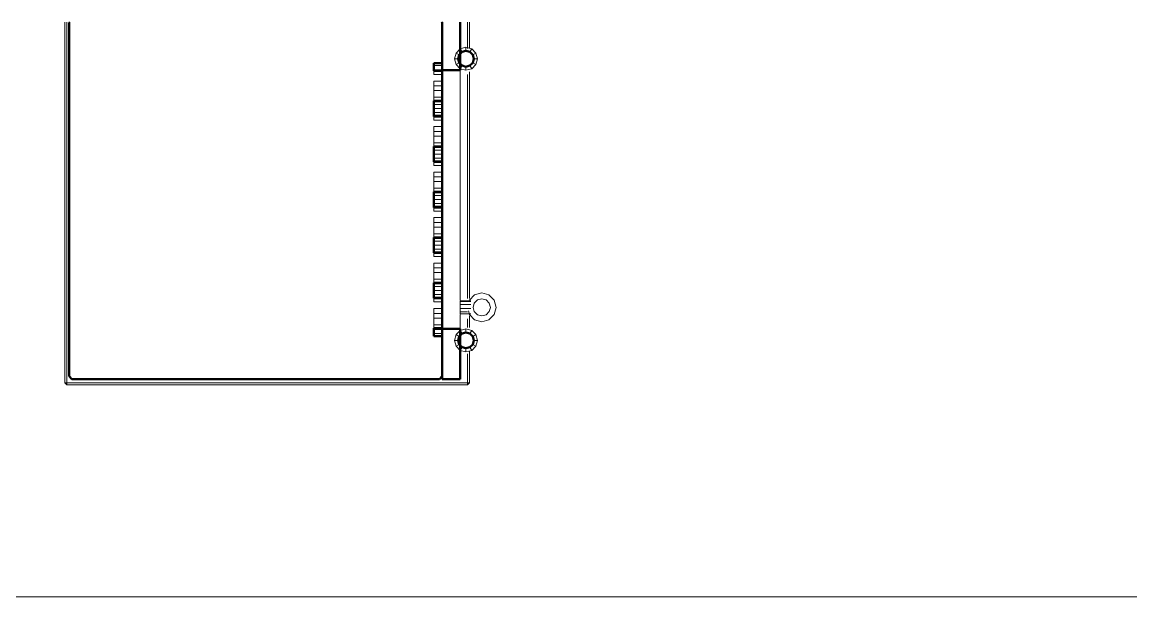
# Model space of a CAD drawing. Header units: metres. Extents: x 10 to 831, y 10 to 584.
# Drawn here: x 570.4 to 621.8, y 466.7 to 493.3 of the extents above; entities that cross this region are included whole.
import ezdxf

# ---------------------------------------------------------------- set-up
doc = ezdxf.new("R2010")
doc.units = ezdxf.units.M
doc.layers.add('CUT', color=7, linetype='Continuous', lineweight=50)
doc.layers.add('VIS', color=8, linetype='Continuous', lineweight=13)

msp = doc.modelspace()

# ---------------------------------------------------------------- linework, layer by layer
at = {"layer": 'CUT'}
for p, q in [((572.533, 493.3), (572.567, 493.333)), ((572.533, 476.9), (572.533, 493.3)), ((589.833, 493.333), (589.867, 493.3)), ((589.867, 493.333), (589.867, 491.984)), ((589.867, 493.3), (589.867, 476.9)), ((590.7, 491.984), (590.7, 493.333)), ((589.867, 491.984), (589.867, 491.1)), ((590.6, 491.633), (590.649, 491.817)), ((590.649, 491.817), (590.783, 491.951)), ((590.7, 491.1), (590.7, 491.984)), ((590.783, 491.951), (590.967, 492)), ((590.967, 492), (591.15, 491.951)), ((591.15, 491.951), (591.284, 491.817)), ((591.284, 491.817), (591.333, 491.633)), ((589.867, 491.433), (589.467, 491.433)), ((589.467, 491.433), (589.467, 491.181)), ((589.867, 491.181), (589.867, 491.433)), ((590.649, 491.45), (590.6, 491.633)), ((590.783, 491.316), (590.649, 491.45)), ((590.967, 491.267), (590.783, 491.316)), ((591.15, 491.316), (590.967, 491.267)), ((591.284, 491.45), (591.15, 491.316)), ((591.333, 491.633), (591.284, 491.45)), ((589.467, 491.181), (589.467, 491.123)), ((589.467, 491.123), (589.467, 491.103)), ((589.467, 491.103), (589.467, 491.074)), ((589.467, 491.074), (589.867, 491.074)), ((589.867, 491.123), (589.867, 491.181)), ((589.867, 491.103), (589.867, 491.123)), ((589.867, 491.074), (589.867, 491.103)), ((589.867, 491.1), (590.7, 491.1)), ((589.467, 489.653), (589.467, 489.681)), ((589.467, 489.681), (589.867, 489.681)), ((589.867, 489.681), (589.867, 489.653)), ((589.467, 489.615), (589.467, 489.653)), ((589.467, 489.029), (589.467, 489.615)), ((589.867, 489.653), (589.867, 489.615)), ((589.867, 489.615), (589.867, 489.029)), ((589.467, 488.992), (589.467, 489.029)), ((589.467, 488.963), (589.467, 488.992)), ((589.867, 488.963), (589.467, 488.963)), ((589.867, 489.029), (589.867, 488.992)), ((589.867, 488.992), (589.867, 488.963)), ((589.467, 487.542), (589.467, 487.57)), ((589.467, 487.57), (589.867, 487.57)), ((589.467, 487.504), (589.467, 487.542)), ((589.467, 486.918), (589.467, 487.504)), ((589.867, 487.57), (589.867, 487.542)), ((589.867, 487.542), (589.867, 487.504)), ((589.867, 487.504), (589.867, 486.918)), ((589.467, 486.88), (589.467, 486.918)), ((589.467, 486.852), (589.467, 486.88)), ((589.867, 486.852), (589.467, 486.852)), ((589.867, 486.918), (589.867, 486.88)), ((589.867, 486.88), (589.867, 486.852)), ((589.467, 485.431), (589.467, 485.459)), ((589.467, 485.459), (589.867, 485.459)), ((589.467, 485.393), (589.467, 485.431)), ((589.467, 484.807), (589.467, 485.393)), ((589.867, 485.459), (589.867, 485.431)), ((589.867, 485.431), (589.867, 485.393)), ((589.867, 485.393), (589.867, 484.807)), ((589.467, 484.769), (589.467, 484.807)), ((589.467, 484.741), (589.467, 484.769)), ((589.867, 484.741), (589.467, 484.741)), ((589.867, 484.807), (589.867, 484.769)), ((589.867, 484.769), (589.867, 484.741)), ((589.467, 483.32), (589.467, 483.348)), ((589.467, 483.348), (589.867, 483.348)), ((589.467, 483.282), (589.467, 483.32)), ((589.467, 482.696), (589.467, 483.282)), ((589.867, 483.348), (589.867, 483.32)), ((589.867, 483.32), (589.867, 483.282)), ((589.867, 483.282), (589.867, 482.696)), ((589.467, 482.658), (589.467, 482.696)), ((589.467, 482.63), (589.467, 482.658)), ((589.867, 482.63), (589.467, 482.63)), ((589.867, 482.696), (589.867, 482.658)), ((589.867, 482.658), (589.867, 482.63)), ((589.467, 481.208), (589.467, 481.237)), ((589.467, 481.237), (589.867, 481.237)), ((589.467, 481.171), (589.467, 481.208)), ((589.467, 480.585), (589.467, 481.171)), ((589.867, 481.237), (589.867, 481.208)), ((589.867, 481.208), (589.867, 481.171)), ((589.867, 481.171), (589.867, 480.585)), ((589.467, 480.547), (589.467, 480.585)), ((589.467, 480.519), (589.467, 480.547)), ((589.867, 480.519), (589.467, 480.519)), ((589.867, 480.585), (589.867, 480.547)), ((589.867, 480.547), (589.867, 480.519)), ((589.867, 479.126), (589.467, 479.126)), ((589.467, 479.126), (589.467, 479.097)), ((589.467, 479.097), (589.467, 479.077)), ((589.467, 479.077), (589.467, 479.019)), ((589.467, 479.019), (589.467, 478.767)), ((589.867, 479.097), (589.867, 479.126)), ((590.7, 479.1), (589.867, 479.1)), ((589.867, 479.1), (589.867, 478.216)), ((589.867, 479.077), (589.867, 479.097)), ((589.867, 479.019), (589.867, 479.077)), ((589.867, 478.767), (589.867, 479.019)), ((590.649, 478.75), (590.783, 478.884)), ((590.7, 478.216), (590.7, 479.1)), ((590.783, 478.884), (590.967, 478.933)), ((590.967, 478.933), (591.15, 478.884)), ((591.15, 478.884), (591.284, 478.75)), ((589.467, 478.767), (589.867, 478.767)), ((590.6, 478.567), (590.649, 478.75)), ((590.649, 478.383), (590.6, 478.567)), ((590.783, 478.249), (590.649, 478.383)), ((591.284, 478.383), (591.15, 478.249)), ((591.284, 478.75), (591.333, 478.567)), ((591.333, 478.567), (591.284, 478.383)), ((589.867, 478.216), (589.867, 476.767)), ((590.7, 476.767), (590.7, 478.216)), ((590.967, 478.2), (590.783, 478.249)), ((591.15, 478.249), (590.967, 478.2)), ((572.667, 476.767), (572.533, 476.9)), ((589.867, 476.9), (589.733, 476.767)), ((589.733, 476.767), (572.667, 476.767)), ((589.867, 476.767), (590.7, 476.767))]:
    msp.add_line(p, q, dxfattribs=at)
at = {"layer": 'VIS'}
for p, q in [((572.333, 493.333), (572.333, 476.6)), ((572.433, 476.6), (572.433, 493.333)), ((572.567, 493.333), (572.533, 493.3)), ((572.533, 493.3), (572.533, 493.3)), ((572.533, 476.9), (572.533, 493.3)), ((589.833, 493.333), (589.867, 493.3)), ((589.867, 493.333), (589.867, 491.984)), ((589.867, 493.3), (589.867, 493.3)), ((589.867, 493.3), (589.867, 476.9)), ((590.7, 491.984), (590.7, 493.333)), ((591.033, 493.333), (591.033, 492.116)), ((591.133, 492.251), (591.133, 493.333)), ((591.133, 493.333), (591.133, 492.116)), ((589.867, 491.1), (589.867, 491.984)), ((590.433, 491.633), (590.505, 491.9)), ((590.505, 491.9), (590.7, 492.095)), ((590.505, 491.9), (590.649, 491.817)), ((590.6, 491.633), (590.649, 491.817)), ((590.649, 491.817), (590.783, 491.951)), ((590.649, 491.817), (590.649, 491.817)), ((590.7, 492.095), (590.967, 492.167)), ((590.7, 492.095), (590.783, 491.951)), ((590.7, 491.984), (590.7, 491.1)), ((590.783, 491.951), (590.967, 492)), ((590.783, 491.951), (590.783, 491.951)), ((590.967, 492.167), (591.233, 492.095)), ((590.967, 492.167), (590.967, 492)), ((590.967, 492), (590.967, 492)), ((590.967, 492), (591.15, 491.951)), ((591.233, 492.095), (591.15, 491.951)), ((591.15, 491.951), (591.15, 491.951)), ((591.15, 491.951), (591.284, 491.817)), ((591.233, 492.095), (591.429, 491.9)), ((591.429, 491.9), (591.284, 491.817)), ((591.284, 491.817), (591.284, 491.817)), ((591.284, 491.817), (591.333, 491.633)), ((591.429, 491.9), (591.5, 491.633)), ((589.467, 491.409), (589.467, 491.433)), ((589.467, 491.433), (589.867, 491.433)), ((589.467, 491.433), (589.467, 491.433)), ((589.467, 491.433), (589.867, 491.433)), ((589.467, 491.181), (589.467, 491.433)), ((589.467, 491.383), (589.467, 491.409)), ((589.467, 491.354), (589.467, 491.383)), ((589.467, 491.321), (589.467, 491.354)), ((589.467, 491.321), (589.867, 491.321)), ((589.867, 491.433), (589.867, 491.409)), ((589.867, 491.433), (589.867, 491.433)), ((589.867, 491.181), (589.867, 491.433)), ((589.867, 491.409), (589.867, 491.383)), ((589.867, 491.383), (589.867, 491.354)), ((589.867, 491.354), (589.867, 491.321)), ((589.867, 491.321), (589.867, 491.186)), ((590.505, 491.367), (590.433, 491.633)), ((590.433, 491.633), (590.6, 491.633)), ((590.505, 491.367), (590.649, 491.45)), ((590.7, 491.171), (590.505, 491.367)), ((590.6, 491.633), (590.6, 491.633)), ((590.649, 491.45), (590.6, 491.633)), ((590.649, 491.45), (590.649, 491.45)), ((590.783, 491.316), (590.649, 491.45)), ((590.7, 491.171), (590.783, 491.316)), ((590.783, 491.316), (590.783, 491.316)), ((590.967, 491.267), (590.783, 491.316)), ((591.15, 491.316), (590.967, 491.267)), ((590.967, 491.267), (590.967, 491.1)), ((590.967, 491.267), (590.967, 491.267)), ((591.284, 491.45), (591.15, 491.316)), ((591.233, 491.171), (591.15, 491.316)), ((591.15, 491.316), (591.15, 491.316)), ((591.429, 491.367), (591.233, 491.171)), ((591.333, 491.633), (591.284, 491.45)), ((591.429, 491.367), (591.284, 491.45)), ((591.284, 491.45), (591.284, 491.45)), ((591.5, 491.633), (591.333, 491.633)), ((591.333, 491.633), (591.333, 491.633)), ((591.5, 491.633), (591.429, 491.367)), ((589.467, 491.181), (589.467, 491.123)), ((589.467, 491.123), (589.467, 491.014)), ((589.467, 491.123), (589.467, 491.014)), ((589.467, 491.123), (589.467, 491.014)), ((589.467, 491.123), (589.467, 491.014)), ((589.467, 491.123), (589.467, 491.014)), ((589.467, 491.123), (589.867, 491.123)), ((589.467, 491.123), (589.867, 491.123)), ((589.467, 491.123), (589.867, 491.123)), ((589.467, 491.123), (589.867, 491.123)), ((589.467, 491.123), (589.867, 491.123)), ((589.467, 491.123), (589.467, 491.103)), ((589.467, 491.074), (589.467, 491.103)), ((589.467, 491.074), (589.467, 490.905)), ((589.467, 491.074), (589.867, 491.074)), ((589.467, 490.905), (589.467, 490.905)), ((589.467, 490.905), (589.867, 490.905)), ((589.867, 491.181), (589.867, 491.123)), ((589.867, 490.905), (589.867, 491.123)), ((589.867, 491.123), (589.867, 490.905)), ((589.867, 490.905), (589.867, 491.123)), ((589.867, 491.123), (589.867, 490.905)), ((589.867, 490.905), (589.867, 491.123)), ((589.867, 491.123), (589.867, 490.905)), ((589.867, 490.905), (589.867, 491.123)), ((589.867, 491.123), (589.867, 490.905)), ((589.867, 490.905), (589.867, 491.123)), ((589.867, 491.123), (589.867, 490.905)), ((589.867, 491.123), (589.867, 491.103)), ((589.867, 491.103), (589.867, 491.074)), ((589.867, 491.1), (589.867, 491.1)), ((589.867, 491.1), (589.867, 491.1)), ((589.867, 491.1), (589.867, 491.1)), ((589.867, 491.1), (589.867, 491.1)), ((589.867, 491.1), (589.867, 491.1)), ((589.867, 491.1), (589.867, 490.7)), ((589.867, 491.1), (590.7, 491.1)), ((589.867, 491.1), (590.7, 491.1)), ((589.867, 490.905), (589.867, 491.074)), ((589.867, 490.905), (589.867, 490.905)), ((589.867, 490.596), (589.867, 490.905)), ((589.867, 490.905), (589.867, 490.596)), ((589.867, 490.905), (589.867, 490.905)), ((589.867, 490.905), (589.867, 490.905)), ((589.867, 490.596), (589.867, 490.905)), ((589.867, 490.905), (589.867, 490.596)), ((589.867, 490.905), (589.867, 490.905)), ((589.867, 490.905), (589.867, 490.905)), ((589.867, 490.596), (589.867, 490.905)), ((589.867, 490.905), (589.867, 490.596)), ((589.867, 490.905), (589.867, 490.905)), ((589.867, 490.905), (589.867, 490.905)), ((589.867, 490.596), (589.867, 490.905)), ((589.867, 490.905), (589.867, 490.596)), ((589.867, 490.905), (589.867, 490.905)), ((589.867, 490.905), (589.867, 490.905)), ((589.867, 490.596), (589.867, 490.905)), ((589.867, 490.905), (589.867, 490.596)), ((589.867, 490.905), (589.867, 490.905)), ((589.867, 490.905), (589.867, 490.905)), ((589.867, 490.596), (589.867, 490.905)), ((590.967, 491.1), (590.7, 491.171)), ((590.7, 480.433), (590.7, 491.1)), ((590.7, 491.1), (590.7, 491.1)), ((591.233, 491.171), (590.967, 491.1)), ((590.967, 491.1), (590.967, 491.117)), ((591.033, 490.902), (591.033, 480.513)), ((591.133, 480.648), (591.133, 491.036)), ((591.133, 490.902), (591.133, 480.513)), ((589.467, 490.596), (589.467, 490.378)), ((589.867, 490.596), (589.467, 490.596)), ((589.467, 490.378), (589.467, 490.16)), ((589.467, 490.378), (589.867, 490.378)), ((589.867, 490.596), (589.667, 490.596)), ((589.867, 490.596), (589.667, 490.596)), ((589.867, 490.596), (589.667, 490.596)), ((589.867, 490.596), (589.667, 490.596)), ((589.867, 490.596), (589.867, 490.378)), ((589.867, 490.378), (589.867, 490.596)), ((589.867, 490.596), (589.867, 490.378)), ((589.867, 490.378), (589.867, 490.596)), ((589.867, 490.596), (589.867, 490.378)), ((589.867, 490.378), (589.867, 490.596)), ((589.867, 490.596), (589.867, 490.378)), ((589.867, 490.378), (589.867, 490.596)), ((589.867, 490.596), (589.867, 490.378)), ((589.867, 490.378), (589.867, 490.596)), ((589.867, 490.378), (589.867, 490.16)), ((589.867, 490.16), (589.867, 490.378)), ((589.867, 490.378), (589.867, 490.16)), ((589.867, 490.16), (589.867, 490.378)), ((589.867, 490.378), (589.867, 490.16)), ((589.867, 490.16), (589.867, 490.378)), ((589.867, 490.378), (589.867, 490.16)), ((589.867, 490.16), (589.867, 490.378)), ((589.867, 490.378), (589.867, 490.16)), ((589.867, 490.16), (589.867, 490.378)), ((589.867, 490.16), (589.867, 490.269)), ((589.467, 490.16), (589.467, 489.851)), ((589.467, 490.16), (589.867, 490.16)), ((589.467, 489.851), (589.467, 489.851)), ((589.467, 489.851), (589.867, 489.851)), ((589.467, 489.851), (589.867, 489.851)), ((589.467, 489.851), (589.467, 489.681)), ((589.467, 489.633), (589.467, 489.742)), ((589.467, 489.681), (589.867, 489.681)), ((589.467, 489.653), (589.467, 489.681)), ((589.867, 489.851), (589.867, 490.16)), ((589.867, 490.16), (589.867, 489.851)), ((589.867, 489.851), (589.867, 490.16)), ((589.867, 490.16), (589.867, 489.851)), ((589.867, 489.851), (589.867, 490.16)), ((589.867, 490.16), (589.867, 489.851)), ((589.867, 489.851), (589.867, 490.16)), ((589.867, 490.16), (589.867, 489.851)), ((589.867, 489.851), (589.867, 490.16)), ((589.867, 490.16), (589.867, 489.851)), ((589.867, 489.851), (589.867, 490.16)), ((589.867, 490.033), (589.867, 488.567)), ((589.867, 489.633), (589.867, 489.851)), ((589.867, 489.851), (589.867, 489.851)), ((589.867, 489.851), (589.867, 489.851)), ((589.867, 489.851), (589.867, 489.633)), ((589.867, 489.633), (589.867, 489.851)), ((589.867, 489.851), (589.867, 489.851)), ((589.867, 489.851), (589.867, 489.851)), ((589.867, 489.851), (589.867, 489.633)), ((589.867, 489.633), (589.867, 489.851)), ((589.867, 489.851), (589.867, 489.851)), ((589.867, 489.851), (589.867, 489.851)), ((589.867, 489.851), (589.867, 489.633)), ((589.867, 489.633), (589.867, 489.851)), ((589.867, 489.851), (589.867, 489.851)), ((589.867, 489.851), (589.867, 489.851)), ((589.867, 489.851), (589.867, 489.633)), ((589.867, 489.633), (589.867, 489.851)), ((589.867, 489.851), (589.867, 489.851)), ((589.867, 489.851), (589.867, 489.851)), ((589.867, 489.851), (589.867, 489.633)), ((589.867, 489.681), (589.867, 489.851)), ((589.867, 489.851), (589.867, 489.851)), ((589.867, 489.653), (589.867, 489.681)), ((589.467, 489.615), (589.467, 489.653)), ((589.467, 489.633), (589.867, 489.633)), ((589.467, 489.615), (589.467, 489.029)), ((589.467, 489.322), (589.467, 489.508)), ((589.467, 489.508), (589.467, 489.415)), ((589.467, 489.508), (589.467, 489.415)), ((589.467, 489.508), (589.467, 489.415)), ((589.467, 489.508), (589.467, 489.415)), ((589.467, 489.508), (589.467, 489.415)), ((589.467, 489.508), (589.867, 489.508)), ((589.467, 489.508), (589.867, 489.508)), ((589.467, 489.508), (589.867, 489.508)), ((589.467, 489.508), (589.867, 489.508)), ((589.467, 489.508), (589.867, 489.508)), ((589.467, 489.136), (589.467, 489.322)), ((589.867, 489.322), (589.467, 489.322)), ((589.867, 489.322), (589.667, 489.322)), ((589.867, 489.322), (589.667, 489.322)), ((589.867, 489.322), (589.667, 489.322)), ((589.867, 489.322), (589.667, 489.322)), ((589.867, 489.615), (589.867, 489.653)), ((589.867, 489.615), (589.867, 489.029)), ((589.867, 489.508), (589.867, 489.322)), ((589.867, 489.508), (589.867, 489.322)), ((589.867, 489.508), (589.867, 489.322)), ((589.867, 489.508), (589.867, 489.322)), ((589.867, 489.508), (589.867, 489.322)), ((589.867, 489.322), (589.867, 489.508)), ((589.867, 489.322), (589.867, 489.508)), ((589.867, 489.322), (589.867, 489.508)), ((589.867, 489.322), (589.867, 489.508)), ((589.867, 489.322), (589.867, 489.508)), ((589.867, 489.322), (589.867, 489.136)), ((589.867, 489.322), (589.867, 489.136)), ((589.867, 489.322), (589.867, 489.136)), ((589.867, 489.136), (589.867, 489.322)), ((589.867, 489.136), (589.867, 489.322)), ((589.867, 489.136), (589.867, 489.322)), ((589.867, 489.136), (589.867, 489.322)), ((589.867, 489.322), (589.867, 489.136)), ((589.867, 489.322), (589.867, 489.136)), ((589.867, 489.136), (589.867, 489.322)), ((589.467, 489.136), (589.867, 489.136)), ((589.467, 488.992), (589.467, 489.029)), ((589.467, 489.012), (589.467, 488.903)), ((589.467, 489.012), (589.467, 488.903)), ((589.467, 489.012), (589.467, 488.903)), ((589.467, 489.012), (589.467, 488.903)), ((589.467, 489.012), (589.467, 488.903)), ((589.467, 489.012), (589.867, 489.012)), ((589.467, 489.012), (589.867, 489.012)), ((589.467, 489.012), (589.867, 489.012)), ((589.467, 489.012), (589.867, 489.012)), ((589.467, 489.012), (589.867, 489.012)), ((589.467, 488.963), (589.467, 488.992)), ((589.467, 488.963), (589.467, 488.793)), ((589.467, 488.963), (589.867, 488.963)), ((589.467, 488.793), (589.467, 488.793)), ((589.467, 488.793), (589.867, 488.793)), ((589.867, 488.992), (589.867, 489.029)), ((589.867, 488.793), (589.867, 489.012)), ((589.867, 489.012), (589.867, 488.793)), ((589.867, 488.793), (589.867, 489.012)), ((589.867, 489.012), (589.867, 488.793)), ((589.867, 488.793), (589.867, 489.012)), ((589.867, 489.012), (589.867, 488.793)), ((589.867, 488.793), (589.867, 489.012)), ((589.867, 489.012), (589.867, 488.793)), ((589.867, 488.793), (589.867, 489.012)), ((589.867, 489.012), (589.867, 488.793)), ((589.867, 488.992), (589.867, 488.963)), ((589.867, 488.793), (589.867, 488.963)), ((589.867, 488.793), (589.867, 488.793)), ((589.867, 488.485), (589.867, 488.793)), ((589.867, 488.793), (589.867, 488.485)), ((589.867, 488.793), (589.867, 488.793)), ((589.867, 488.793), (589.867, 488.793)), ((589.867, 488.485), (589.867, 488.793)), ((589.867, 488.793), (589.867, 488.485)), ((589.867, 488.793), (589.867, 488.793)), ((589.867, 488.793), (589.867, 488.793)), ((589.867, 488.485), (589.867, 488.793)), ((589.867, 488.793), (589.867, 488.485)), ((589.867, 488.793), (589.867, 488.793)), ((589.867, 488.793), (589.867, 488.793)), ((589.867, 488.485), (589.867, 488.793)), ((589.867, 488.793), (589.867, 488.485)), ((589.867, 488.793), (589.867, 488.793)), ((589.867, 488.793), (589.867, 488.793)), ((589.867, 488.485), (589.867, 488.793)), ((589.867, 488.793), (589.867, 488.485)), ((589.867, 488.793), (589.867, 488.793)), ((589.867, 488.793), (589.867, 488.793)), ((589.867, 488.485), (589.867, 488.793)), ((589.467, 488.485), (589.467, 488.267)), ((589.867, 488.485), (589.467, 488.485)), ((589.467, 488.267), (589.467, 488.048)), ((589.467, 488.267), (589.867, 488.267)), ((589.867, 488.485), (589.667, 488.485)), ((589.867, 488.485), (589.667, 488.485)), ((589.867, 488.485), (589.667, 488.485)), ((589.867, 488.485), (589.667, 488.485)), ((589.867, 488.485), (589.667, 488.485)), ((589.867, 488.485), (589.867, 488.267)), ((589.867, 488.267), (589.867, 488.485)), ((589.867, 488.485), (589.867, 488.267)), ((589.867, 488.267), (589.867, 488.485)), ((589.867, 488.485), (589.867, 488.267)), ((589.867, 488.267), (589.867, 488.485)), ((589.867, 488.485), (589.867, 488.267)), ((589.867, 488.267), (589.867, 488.485)), ((589.867, 488.485), (589.867, 488.267)), ((589.867, 488.267), (589.867, 488.485)), ((589.867, 488.267), (589.867, 488.048)), ((589.867, 488.048), (589.867, 488.267)), ((589.867, 488.267), (589.867, 488.048)), ((589.867, 488.048), (589.867, 488.267)), ((589.867, 488.267), (589.867, 488.048)), ((589.867, 488.048), (589.867, 488.267)), ((589.867, 488.267), (589.867, 488.048)), ((589.867, 488.048), (589.867, 488.267)), ((589.867, 488.267), (589.867, 488.048)), ((589.867, 488.048), (589.867, 488.267)), ((589.867, 488.048), (589.867, 488.158)), ((589.467, 488.048), (589.467, 487.74)), ((589.467, 488.048), (589.867, 488.048)), ((589.467, 487.74), (589.467, 487.74)), ((589.467, 487.74), (589.867, 487.74)), ((589.467, 487.74), (589.867, 487.74)), ((589.467, 487.74), (589.467, 487.57)), ((589.467, 487.522), (589.467, 487.631)), ((589.867, 487.74), (589.867, 488.048)), ((589.867, 488.048), (589.867, 487.74)), ((589.867, 487.74), (589.867, 488.048)), ((589.867, 488.048), (589.867, 487.74)), ((589.867, 487.74), (589.867, 488.048)), ((589.867, 488.048), (589.867, 487.74)), ((589.867, 487.74), (589.867, 488.048)), ((589.867, 488.048), (589.867, 487.74)), ((589.867, 487.74), (589.867, 488.048)), ((589.867, 488.048), (589.867, 487.74)), ((589.867, 487.74), (589.867, 488.048)), ((589.867, 487.9), (589.867, 486.433)), ((589.867, 487.522), (589.867, 487.74)), ((589.867, 487.74), (589.867, 487.74)), ((589.867, 487.74), (589.867, 487.74)), ((589.867, 487.74), (589.867, 487.522)), ((589.867, 487.522), (589.867, 487.74)), ((589.867, 487.74), (589.867, 487.74)), ((589.867, 487.74), (589.867, 487.74)), ((589.867, 487.74), (589.867, 487.522)), ((589.867, 487.522), (589.867, 487.74)), ((589.867, 487.74), (589.867, 487.74)), ((589.867, 487.74), (589.867, 487.74)), ((589.867, 487.74), (589.867, 487.522)), ((589.867, 487.522), (589.867, 487.74)), ((589.867, 487.74), (589.867, 487.74)), ((589.867, 487.74), (589.867, 487.74)), ((589.867, 487.74), (589.867, 487.522)), ((589.867, 487.522), (589.867, 487.74)), ((589.867, 487.74), (589.867, 487.74)), ((589.867, 487.74), (589.867, 487.74)), ((589.867, 487.74), (589.867, 487.522)), ((589.867, 487.57), (589.867, 487.74)), ((589.867, 487.74), (589.867, 487.74)), ((589.467, 487.57), (589.867, 487.57)), ((589.467, 487.542), (589.467, 487.57)), ((589.467, 487.504), (589.467, 487.542)), ((589.467, 487.522), (589.867, 487.522)), ((589.467, 487.504), (589.467, 486.918)), ((589.467, 487.211), (589.467, 487.397)), ((589.467, 487.397), (589.467, 487.304)), ((589.467, 487.397), (589.467, 487.304)), ((589.467, 487.397), (589.467, 487.304)), ((589.467, 487.397), (589.467, 487.304)), ((589.467, 487.397), (589.467, 487.304)), ((589.467, 487.397), (589.867, 487.397)), ((589.467, 487.397), (589.867, 487.397)), ((589.467, 487.397), (589.867, 487.397)), ((589.467, 487.397), (589.867, 487.397)), ((589.467, 487.397), (589.867, 487.397)), ((589.467, 487.025), (589.467, 487.211)), ((589.867, 487.211), (589.467, 487.211)), ((589.467, 486.993), (589.467, 487.129)), ((589.867, 487.211), (589.667, 487.211)), ((589.867, 487.211), (589.667, 487.211)), ((589.867, 487.211), (589.667, 487.211)), ((589.867, 487.211), (589.667, 487.211)), ((589.867, 487.542), (589.867, 487.57)), ((589.867, 487.504), (589.867, 487.542)), ((589.867, 487.504), (589.867, 486.918)), ((589.867, 487.397), (589.867, 487.211)), ((589.867, 487.397), (589.867, 487.211)), ((589.867, 487.397), (589.867, 487.211)), ((589.867, 487.397), (589.867, 487.211)), ((589.867, 487.397), (589.867, 487.211)), ((589.867, 487.211), (589.867, 487.397)), ((589.867, 487.211), (589.867, 487.397)), ((589.867, 487.211), (589.867, 487.397)), ((589.867, 487.211), (589.867, 487.397)), ((589.867, 487.211), (589.867, 487.397)), ((589.867, 487.211), (589.867, 487.025)), ((589.867, 487.211), (589.867, 487.025)), ((589.867, 487.211), (589.867, 487.025)), ((589.867, 487.025), (589.867, 487.211)), ((589.867, 487.025), (589.867, 487.211)), ((589.867, 487.025), (589.867, 487.211)), ((589.867, 487.025), (589.867, 487.211)), ((589.867, 487.211), (589.867, 487.025)), ((589.867, 487.211), (589.867, 487.025)), ((589.867, 487.025), (589.867, 487.211)), ((589.467, 487.025), (589.867, 487.025)), ((589.467, 486.88), (589.467, 486.918)), ((589.467, 486.901), (589.467, 486.791)), ((589.467, 486.901), (589.467, 486.791)), ((589.467, 486.901), (589.467, 486.791)), ((589.467, 486.901), (589.467, 486.791)), ((589.467, 486.901), (589.467, 486.791)), ((589.467, 486.901), (589.867, 486.901)), ((589.467, 486.901), (589.867, 486.901)), ((589.467, 486.901), (589.867, 486.901)), ((589.467, 486.901), (589.867, 486.901)), ((589.467, 486.901), (589.867, 486.901)), ((589.467, 486.852), (589.467, 486.88)), ((589.467, 486.852), (589.467, 486.682)), ((589.467, 486.852), (589.867, 486.852)), ((589.467, 486.682), (589.467, 486.682)), ((589.467, 486.682), (589.867, 486.682)), ((589.867, 486.88), (589.867, 486.918)), ((589.867, 486.682), (589.867, 486.901)), ((589.867, 486.901), (589.867, 486.682)), ((589.867, 486.682), (589.867, 486.901)), ((589.867, 486.901), (589.867, 486.682)), ((589.867, 486.682), (589.867, 486.901)), ((589.867, 486.901), (589.867, 486.682)), ((589.867, 486.682), (589.867, 486.901)), ((589.867, 486.901), (589.867, 486.682)), ((589.867, 486.682), (589.867, 486.901)), ((589.867, 486.901), (589.867, 486.682)), ((589.867, 486.88), (589.867, 486.852)), ((589.867, 486.682), (589.867, 486.852)), ((589.867, 486.682), (589.867, 486.682)), ((589.867, 486.374), (589.867, 486.682)), ((589.867, 486.682), (589.867, 486.374)), ((589.867, 486.682), (589.867, 486.682)), ((589.867, 486.682), (589.867, 486.682)), ((589.867, 486.374), (589.867, 486.682)), ((589.867, 486.682), (589.867, 486.374)), ((589.867, 486.682), (589.867, 486.682)), ((589.867, 486.682), (589.867, 486.682)), ((589.867, 486.374), (589.867, 486.682)), ((589.867, 486.682), (589.867, 486.374)), ((589.867, 486.682), (589.867, 486.682)), ((589.867, 486.682), (589.867, 486.682)), ((589.867, 486.374), (589.867, 486.682)), ((589.867, 486.682), (589.867, 486.374)), ((589.867, 486.682), (589.867, 486.682)), ((589.867, 486.682), (589.867, 486.682)), ((589.867, 486.374), (589.867, 486.682)), ((589.867, 486.682), (589.867, 486.374)), ((589.867, 486.682), (589.867, 486.682)), ((589.867, 486.682), (589.867, 486.682)), ((589.867, 486.374), (589.867, 486.682)), ((589.467, 486.374), (589.467, 486.156)), ((589.867, 486.374), (589.467, 486.374)), ((589.467, 486.156), (589.467, 485.937)), ((589.467, 486.156), (589.867, 486.156)), ((589.867, 486.374), (589.667, 486.374)), ((589.867, 486.374), (589.667, 486.374)), ((589.867, 486.374), (589.667, 486.374)), ((589.867, 486.374), (589.667, 486.374)), ((589.867, 486.374), (589.667, 486.374)), ((589.867, 486.374), (589.867, 486.156)), ((589.867, 486.156), (589.867, 486.374)), ((589.867, 486.374), (589.867, 486.156)), ((589.867, 486.156), (589.867, 486.374)), ((589.867, 486.374), (589.867, 486.156)), ((589.867, 486.156), (589.867, 486.374)), ((589.867, 486.374), (589.867, 486.156)), ((589.867, 486.156), (589.867, 486.374)), ((589.867, 486.374), (589.867, 486.156)), ((589.867, 486.156), (589.867, 486.374)), ((589.867, 486.156), (589.867, 485.937)), ((589.867, 485.937), (589.867, 486.156)), ((589.867, 486.156), (589.867, 485.937)), ((589.867, 485.937), (589.867, 486.156)), ((589.867, 486.156), (589.867, 485.937)), ((589.867, 485.937), (589.867, 486.156)), ((589.867, 486.156), (589.867, 485.937)), ((589.867, 485.937), (589.867, 486.156)), ((589.867, 486.156), (589.867, 485.937)), ((589.867, 485.937), (589.867, 486.156)), ((589.467, 485.937), (589.467, 485.629)), ((589.467, 485.937), (589.867, 485.937)), ((589.467, 485.629), (589.467, 485.629)), ((589.467, 485.629), (589.867, 485.629)), ((589.467, 485.629), (589.867, 485.629)), ((589.467, 485.629), (589.467, 485.459)), ((589.867, 485.937), (589.867, 486.046)), ((589.867, 485.629), (589.867, 485.937)), ((589.867, 485.937), (589.867, 485.629)), ((589.867, 485.629), (589.867, 485.937)), ((589.867, 485.937), (589.867, 485.629)), ((589.867, 485.629), (589.867, 485.937)), ((589.867, 485.937), (589.867, 485.629)), ((589.867, 485.629), (589.867, 485.937)), ((589.867, 485.937), (589.867, 485.629)), ((589.867, 485.629), (589.867, 485.937)), ((589.867, 485.937), (589.867, 485.629)), ((589.867, 485.629), (589.867, 485.937)), ((589.867, 485.767), (589.867, 484.3)), ((589.867, 485.411), (589.867, 485.629)), ((589.867, 485.629), (589.867, 485.629)), ((589.867, 485.629), (589.867, 485.629)), ((589.867, 485.629), (589.867, 485.411)), ((589.867, 485.411), (589.867, 485.629)), ((589.867, 485.629), (589.867, 485.629)), ((589.867, 485.629), (589.867, 485.629)), ((589.867, 485.629), (589.867, 485.411)), ((589.867, 485.411), (589.867, 485.629)), ((589.867, 485.629), (589.867, 485.629)), ((589.867, 485.629), (589.867, 485.629)), ((589.867, 485.629), (589.867, 485.411)), ((589.867, 485.411), (589.867, 485.629)), ((589.867, 485.629), (589.867, 485.629)), ((589.867, 485.629), (589.867, 485.629)), ((589.867, 485.629), (589.867, 485.411)), ((589.867, 485.411), (589.867, 485.629)), ((589.867, 485.629), (589.867, 485.629)), ((589.867, 485.629), (589.867, 485.629)), ((589.867, 485.629), (589.867, 485.411)), ((589.867, 485.459), (589.867, 485.629)), ((589.867, 485.629), (589.867, 485.629)), ((589.467, 485.411), (589.467, 485.52)), ((589.467, 485.37), (589.467, 485.506)), ((589.467, 485.459), (589.867, 485.459)), ((589.467, 485.431), (589.467, 485.459)), ((589.467, 485.393), (589.467, 485.431)), ((589.467, 485.411), (589.867, 485.411)), ((589.467, 485.393), (589.467, 484.807)), ((589.467, 485.1), (589.467, 485.286)), ((589.467, 485.286), (589.467, 485.193)), ((589.467, 485.286), (589.467, 485.193)), ((589.467, 485.286), (589.467, 485.193)), ((589.467, 485.286), (589.467, 485.193)), ((589.467, 485.286), (589.467, 485.193)), ((589.467, 485.286), (589.867, 485.286)), ((589.467, 485.286), (589.867, 485.286)), ((589.467, 485.286), (589.867, 485.286)), ((589.467, 485.286), (589.867, 485.286)), ((589.467, 485.286), (589.867, 485.286)), ((589.467, 484.914), (589.467, 485.1)), ((589.867, 485.1), (589.467, 485.1)), ((589.867, 485.1), (589.667, 485.1)), ((589.867, 485.1), (589.667, 485.1)), ((589.867, 485.1), (589.667, 485.1)), ((589.867, 485.1), (589.667, 485.1)), ((589.867, 485.431), (589.867, 485.459)), ((589.867, 485.393), (589.867, 485.431)), ((589.867, 485.393), (589.867, 484.807)), ((589.867, 485.286), (589.867, 485.1)), ((589.867, 485.286), (589.867, 485.1)), ((589.867, 485.286), (589.867, 485.1)), ((589.867, 485.286), (589.867, 485.1)), ((589.867, 485.1), (589.867, 485.286)), ((589.867, 485.286), (589.867, 485.1)), ((589.867, 485.1), (589.867, 485.286)), ((589.867, 485.1), (589.867, 485.286)), ((589.867, 485.1), (589.867, 485.286)), ((589.867, 485.1), (589.867, 485.286)), ((589.867, 485.1), (589.867, 484.914)), ((589.867, 485.1), (589.867, 484.914)), ((589.867, 484.914), (589.867, 485.1)), ((589.867, 484.914), (589.867, 485.1)), ((589.867, 484.914), (589.867, 485.1)), ((589.867, 484.914), (589.867, 485.1)), ((589.867, 485.1), (589.867, 484.914)), ((589.867, 485.1), (589.867, 484.914)), ((589.867, 485.1), (589.867, 484.914)), ((589.867, 484.914), (589.867, 485.1)), ((589.467, 484.83), (589.467, 484.965)), ((589.467, 484.914), (589.867, 484.914)), ((589.467, 484.769), (589.467, 484.807)), ((589.467, 484.789), (589.467, 484.68)), ((589.467, 484.789), (589.467, 484.68)), ((589.467, 484.789), (589.467, 484.68)), ((589.467, 484.789), (589.467, 484.68)), ((589.467, 484.789), (589.467, 484.68)), ((589.467, 484.789), (589.867, 484.789)), ((589.467, 484.789), (589.867, 484.789)), ((589.467, 484.789), (589.867, 484.789)), ((589.467, 484.789), (589.867, 484.789)), ((589.467, 484.789), (589.867, 484.789)), ((589.467, 484.741), (589.467, 484.769)), ((589.467, 484.741), (589.467, 484.571)), ((589.467, 484.741), (589.867, 484.741)), ((589.467, 484.571), (589.467, 484.571)), ((589.467, 484.571), (589.867, 484.571)), ((589.867, 484.769), (589.867, 484.807)), ((589.867, 484.571), (589.867, 484.789)), ((589.867, 484.789), (589.867, 484.571)), ((589.867, 484.571), (589.867, 484.789)), ((589.867, 484.789), (589.867, 484.571)), ((589.867, 484.571), (589.867, 484.789)), ((589.867, 484.789), (589.867, 484.571)), ((589.867, 484.571), (589.867, 484.789)), ((589.867, 484.789), (589.867, 484.571)), ((589.867, 484.571), (589.867, 484.789)), ((589.867, 484.789), (589.867, 484.571)), ((589.867, 484.769), (589.867, 484.741)), ((589.867, 484.571), (589.867, 484.741)), ((589.867, 484.571), (589.867, 484.571)), ((589.867, 484.263), (589.867, 484.571)), ((589.867, 484.571), (589.867, 484.263)), ((589.867, 484.571), (589.867, 484.571)), ((589.867, 484.571), (589.867, 484.571)), ((589.867, 484.263), (589.867, 484.571)), ((589.867, 484.571), (589.867, 484.263)), ((589.867, 484.571), (589.867, 484.571)), ((589.867, 484.571), (589.867, 484.571)), ((589.867, 484.263), (589.867, 484.571)), ((589.867, 484.571), (589.867, 484.263)), ((589.867, 484.571), (589.867, 484.571)), ((589.867, 484.571), (589.867, 484.571)), ((589.867, 484.263), (589.867, 484.571)), ((589.867, 484.571), (589.867, 484.263)), ((589.867, 484.571), (589.867, 484.571)), ((589.867, 484.571), (589.867, 484.571)), ((589.867, 484.263), (589.867, 484.571)), ((589.867, 484.571), (589.867, 484.263)), ((589.867, 484.571), (589.867, 484.571)), ((589.867, 484.571), (589.867, 484.571)), ((589.867, 484.263), (589.867, 484.571)), ((589.467, 484.263), (589.467, 484.044)), ((589.867, 484.263), (589.467, 484.263)), ((589.467, 484.044), (589.467, 483.826)), ((589.467, 484.044), (589.867, 484.044)), ((589.867, 484.263), (589.667, 484.263)), ((589.867, 484.263), (589.667, 484.263)), ((589.867, 484.263), (589.667, 484.263)), ((589.867, 484.263), (589.667, 484.263)), ((589.867, 484.263), (589.667, 484.263)), ((589.867, 484.263), (589.867, 484.044)), ((589.867, 484.044), (589.867, 484.263)), ((589.867, 484.263), (589.867, 484.044)), ((589.867, 484.044), (589.867, 484.263)), ((589.867, 484.263), (589.867, 484.044)), ((589.867, 484.044), (589.867, 484.263)), ((589.867, 484.263), (589.867, 484.044)), ((589.867, 484.044), (589.867, 484.263)), ((589.867, 484.263), (589.867, 484.044)), ((589.867, 484.044), (589.867, 484.263)), ((589.867, 484.044), (589.867, 483.826)), ((589.867, 483.826), (589.867, 484.044)), ((589.867, 484.044), (589.867, 483.826)), ((589.867, 483.826), (589.867, 484.044)), ((589.867, 484.044), (589.867, 483.826)), ((589.867, 483.826), (589.867, 484.044)), ((589.867, 484.044), (589.867, 483.826)), ((589.867, 483.826), (589.867, 484.044)), ((589.867, 484.044), (589.867, 483.826)), ((589.867, 483.826), (589.867, 484.044)), ((589.467, 483.826), (589.467, 483.518)), ((589.467, 483.826), (589.867, 483.826)), ((589.467, 483.518), (589.467, 483.518)), ((589.467, 483.518), (589.867, 483.518)), ((589.467, 483.518), (589.867, 483.518)), ((589.467, 483.518), (589.467, 483.348)), ((589.867, 483.826), (589.867, 483.935)), ((589.867, 483.518), (589.867, 483.826)), ((589.867, 483.826), (589.867, 483.518)), ((589.867, 483.518), (589.867, 483.826)), ((589.867, 483.826), (589.867, 483.518)), ((589.867, 483.518), (589.867, 483.826)), ((589.867, 483.826), (589.867, 483.518)), ((589.867, 483.518), (589.867, 483.826)), ((589.867, 483.826), (589.867, 483.518)), ((589.867, 483.518), (589.867, 483.826)), ((589.867, 483.826), (589.867, 483.518)), ((589.867, 483.518), (589.867, 483.826)), ((589.867, 483.633), (589.867, 482.167)), ((589.867, 483.299), (589.867, 483.518)), ((589.867, 483.518), (589.867, 483.518)), ((589.867, 483.518), (589.867, 483.518)), ((589.867, 483.518), (589.867, 483.299)), ((589.867, 483.299), (589.867, 483.518)), ((589.867, 483.518), (589.867, 483.518)), ((589.867, 483.518), (589.867, 483.518)), ((589.867, 483.518), (589.867, 483.299)), ((589.867, 483.299), (589.867, 483.518)), ((589.867, 483.518), (589.867, 483.518)), ((589.867, 483.518), (589.867, 483.518)), ((589.867, 483.518), (589.867, 483.299)), ((589.867, 483.299), (589.867, 483.518)), ((589.867, 483.518), (589.867, 483.518)), ((589.867, 483.518), (589.867, 483.518)), ((589.867, 483.518), (589.867, 483.299)), ((589.867, 483.299), (589.867, 483.518)), ((589.867, 483.518), (589.867, 483.518)), ((589.867, 483.518), (589.867, 483.518)), ((589.867, 483.518), (589.867, 483.299)), ((589.867, 483.348), (589.867, 483.518)), ((589.867, 483.518), (589.867, 483.518)), ((589.467, 483.299), (589.467, 483.409)), ((589.467, 483.348), (589.867, 483.348)), ((589.467, 483.32), (589.467, 483.348)), ((589.467, 483.207), (589.467, 483.342)), ((589.467, 483.282), (589.467, 483.32)), ((589.467, 483.299), (589.867, 483.299)), ((589.467, 483.282), (589.467, 482.696)), ((589.467, 482.989), (589.467, 483.175)), ((589.467, 483.175), (589.467, 483.082)), ((589.467, 483.175), (589.467, 483.082)), ((589.467, 483.175), (589.467, 483.082)), ((589.467, 483.175), (589.467, 483.082)), ((589.467, 483.175), (589.467, 483.082)), ((589.467, 483.175), (589.867, 483.175)), ((589.467, 483.175), (589.867, 483.175)), ((589.467, 483.175), (589.867, 483.175)), ((589.467, 483.175), (589.867, 483.175)), ((589.467, 483.175), (589.867, 483.175)), ((589.467, 482.803), (589.467, 482.989)), ((589.867, 482.989), (589.467, 482.989)), ((589.867, 482.989), (589.667, 482.989)), ((589.867, 482.989), (589.667, 482.989)), ((589.867, 482.989), (589.667, 482.989)), ((589.867, 482.989), (589.667, 482.989)), ((589.867, 483.32), (589.867, 483.348)), ((589.867, 483.282), (589.867, 483.32)), ((589.867, 483.282), (589.867, 482.696)), ((589.867, 483.175), (589.867, 482.989)), ((589.867, 483.175), (589.867, 482.989)), ((589.867, 483.175), (589.867, 482.989)), ((589.867, 483.175), (589.867, 482.989)), ((589.867, 483.175), (589.867, 482.989)), ((589.867, 482.989), (589.867, 483.175)), ((589.867, 482.989), (589.867, 483.175)), ((589.867, 482.989), (589.867, 483.175)), ((589.867, 482.989), (589.867, 483.175)), ((589.867, 482.989), (589.867, 483.175)), ((589.867, 482.989), (589.867, 482.803)), ((589.867, 482.989), (589.867, 482.803)), ((589.867, 482.803), (589.867, 482.989)), ((589.867, 482.803), (589.867, 482.989)), ((589.867, 482.803), (589.867, 482.989)), ((589.867, 482.803), (589.867, 482.989)), ((589.867, 482.989), (589.867, 482.803)), ((589.867, 482.803), (589.867, 482.989)), ((589.867, 482.989), (589.867, 482.803)), ((589.867, 482.989), (589.867, 482.803)), ((589.467, 482.803), (589.867, 482.803)), ((589.467, 482.658), (589.467, 482.696)), ((589.467, 482.678), (589.467, 482.569)), ((589.467, 482.678), (589.467, 482.569)), ((589.467, 482.678), (589.467, 482.569)), ((589.467, 482.678), (589.467, 482.569)), ((589.467, 482.678), (589.467, 482.569)), ((589.467, 482.678), (589.867, 482.678)), ((589.467, 482.678), (589.867, 482.678)), ((589.467, 482.678), (589.867, 482.678)), ((589.467, 482.678), (589.867, 482.678)), ((589.467, 482.678), (589.867, 482.678)), ((589.467, 482.63), (589.467, 482.658)), ((589.467, 482.63), (589.467, 482.46)), ((589.467, 482.63), (589.867, 482.63)), ((589.467, 482.46), (589.467, 482.46)), ((589.467, 482.46), (589.867, 482.46)), ((589.867, 482.658), (589.867, 482.696)), ((589.867, 482.46), (589.867, 482.678)), ((589.867, 482.678), (589.867, 482.46)), ((589.867, 482.46), (589.867, 482.678)), ((589.867, 482.678), (589.867, 482.46)), ((589.867, 482.46), (589.867, 482.678)), ((589.867, 482.678), (589.867, 482.46)), ((589.867, 482.46), (589.867, 482.678)), ((589.867, 482.678), (589.867, 482.46)), ((589.867, 482.46), (589.867, 482.678)), ((589.867, 482.678), (589.867, 482.46)), ((589.867, 482.658), (589.867, 482.63)), ((589.867, 482.46), (589.867, 482.63)), ((589.867, 482.46), (589.867, 482.46)), ((589.867, 482.152), (589.867, 482.46)), ((589.867, 482.46), (589.867, 482.152)), ((589.867, 482.46), (589.867, 482.46)), ((589.867, 482.46), (589.867, 482.46)), ((589.867, 482.152), (589.867, 482.46)), ((589.867, 482.46), (589.867, 482.152)), ((589.867, 482.46), (589.867, 482.46)), ((589.867, 482.46), (589.867, 482.46)), ((589.867, 482.152), (589.867, 482.46)), ((589.867, 482.46), (589.867, 482.152)), ((589.867, 482.46), (589.867, 482.46)), ((589.867, 482.46), (589.867, 482.46)), ((589.867, 482.152), (589.867, 482.46)), ((589.867, 482.46), (589.867, 482.152)), ((589.867, 482.46), (589.867, 482.46)), ((589.867, 482.46), (589.867, 482.46)), ((589.867, 482.152), (589.867, 482.46)), ((589.867, 482.46), (589.867, 482.152)), ((589.867, 482.46), (589.867, 482.46)), ((589.867, 482.46), (589.867, 482.46)), ((589.867, 482.152), (589.867, 482.46)), ((589.467, 482.152), (589.467, 481.933)), ((589.867, 482.152), (589.467, 482.152)), ((589.867, 482.152), (589.667, 482.152)), ((589.867, 482.152), (589.667, 482.152)), ((589.867, 482.152), (589.667, 482.152)), ((589.867, 482.152), (589.667, 482.152)), ((589.867, 482.152), (589.667, 482.152)), ((589.867, 482.152), (589.867, 481.933)), ((589.867, 481.933), (589.867, 482.152)), ((589.867, 482.152), (589.867, 481.933)), ((589.867, 481.933), (589.867, 482.152)), ((589.867, 482.152), (589.867, 481.933)), ((589.867, 481.933), (589.867, 482.152)), ((589.867, 482.152), (589.867, 481.933)), ((589.867, 481.933), (589.867, 482.152)), ((589.867, 482.152), (589.867, 481.933)), ((589.867, 481.933), (589.867, 482.152)), ((589.467, 481.933), (589.467, 481.715)), ((589.467, 481.933), (589.867, 481.933)), ((589.467, 481.715), (589.467, 481.407)), ((589.467, 481.715), (589.867, 481.715)), ((589.867, 481.933), (589.867, 481.715)), ((589.867, 481.715), (589.867, 481.933)), ((589.867, 481.933), (589.867, 481.715)), ((589.867, 481.715), (589.867, 481.933)), ((589.867, 481.933), (589.867, 481.715)), ((589.867, 481.715), (589.867, 481.933)), ((589.867, 481.933), (589.867, 481.715)), ((589.867, 481.715), (589.867, 481.933)), ((589.867, 481.933), (589.867, 481.715)), ((589.867, 481.715), (589.867, 481.933)), ((589.867, 481.715), (589.867, 481.824)), ((589.867, 481.407), (589.867, 481.715)), ((589.867, 481.715), (589.867, 481.407)), ((589.867, 481.407), (589.867, 481.715)), ((589.867, 481.715), (589.867, 481.407)), ((589.867, 481.407), (589.867, 481.715)), ((589.867, 481.715), (589.867, 481.407)), ((589.867, 481.407), (589.867, 481.715)), ((589.867, 481.715), (589.867, 481.407)), ((589.867, 481.407), (589.867, 481.715)), ((589.867, 481.715), (589.867, 481.407)), ((589.867, 481.407), (589.867, 481.715)), ((589.867, 481.5), (589.867, 480.033)), ((589.467, 481.407), (589.467, 481.407)), ((589.467, 481.407), (589.867, 481.407)), ((589.467, 481.407), (589.867, 481.407)), ((589.467, 481.407), (589.467, 481.237)), ((589.467, 481.188), (589.467, 481.297)), ((589.467, 481.237), (589.867, 481.237)), ((589.467, 481.208), (589.467, 481.237)), ((589.467, 481.171), (589.467, 481.208)), ((589.467, 481.188), (589.867, 481.188)), ((589.467, 481.171), (589.467, 480.585)), ((589.467, 480.878), (589.467, 481.064)), ((589.467, 481.064), (589.467, 480.971)), ((589.467, 481.064), (589.467, 480.971)), ((589.467, 481.064), (589.467, 480.971)), ((589.467, 481.064), (589.467, 480.971)), ((589.467, 481.064), (589.467, 480.971)), ((589.467, 481.064), (589.867, 481.064)), ((589.467, 481.064), (589.867, 481.064)), ((589.467, 481.064), (589.867, 481.064)), ((589.467, 481.064), (589.867, 481.064)), ((589.467, 481.064), (589.867, 481.064)), ((589.867, 481.188), (589.867, 481.407)), ((589.867, 481.407), (589.867, 481.407)), ((589.867, 481.407), (589.867, 481.407)), ((589.867, 481.407), (589.867, 481.188)), ((589.867, 481.188), (589.867, 481.407)), ((589.867, 481.407), (589.867, 481.407)), ((589.867, 481.407), (589.867, 481.407)), ((589.867, 481.407), (589.867, 481.188)), ((589.867, 481.188), (589.867, 481.407)), ((589.867, 481.407), (589.867, 481.407)), ((589.867, 481.407), (589.867, 481.407)), ((589.867, 481.407), (589.867, 481.188)), ((589.867, 481.188), (589.867, 481.407)), ((589.867, 481.407), (589.867, 481.407)), ((589.867, 481.407), (589.867, 481.407)), ((589.867, 481.407), (589.867, 481.188)), ((589.867, 481.188), (589.867, 481.407)), ((589.867, 481.407), (589.867, 481.407)), ((589.867, 481.407), (589.867, 481.407)), ((589.867, 481.407), (589.867, 481.188)), ((589.867, 481.237), (589.867, 481.407)), ((589.867, 481.407), (589.867, 481.407)), ((589.867, 481.208), (589.867, 481.237)), ((589.867, 481.171), (589.867, 481.208)), ((589.867, 481.171), (589.867, 480.585)), ((589.867, 481.064), (589.867, 480.878)), ((589.867, 481.064), (589.867, 480.878)), ((589.867, 481.064), (589.867, 480.878)), ((589.867, 481.064), (589.867, 480.878)), ((589.867, 481.064), (589.867, 480.878)), ((589.867, 480.878), (589.867, 481.064)), ((589.867, 480.878), (589.867, 481.064)), ((589.867, 480.878), (589.867, 481.064)), ((589.867, 480.878), (589.867, 481.064)), ((589.867, 480.878), (589.867, 481.064)), ((589.467, 480.692), (589.467, 480.878)), ((589.867, 480.878), (589.467, 480.878)), ((589.467, 480.692), (589.867, 480.692)), ((589.467, 480.547), (589.467, 480.585)), ((589.467, 480.567), (589.467, 480.458)), ((589.467, 480.567), (589.467, 480.458)), ((589.467, 480.567), (589.467, 480.458)), ((589.467, 480.567), (589.467, 480.458)), ((589.467, 480.567), (589.467, 480.458)), ((589.467, 480.567), (589.867, 480.567)), ((589.467, 480.567), (589.867, 480.567)), ((589.467, 480.567), (589.867, 480.567)), ((589.467, 480.567), (589.867, 480.567)), ((589.467, 480.567), (589.867, 480.567)), ((589.467, 480.519), (589.467, 480.547)), ((589.467, 480.519), (589.467, 480.349)), ((589.467, 480.519), (589.867, 480.519)), ((589.867, 480.878), (589.667, 480.878)), ((589.867, 480.878), (589.667, 480.878)), ((589.867, 480.878), (589.667, 480.878)), ((589.867, 480.878), (589.667, 480.878)), ((589.867, 480.878), (589.867, 480.692)), ((589.867, 480.878), (589.867, 480.692)), ((589.867, 480.878), (589.867, 480.692)), ((589.867, 480.692), (589.867, 480.878)), ((589.867, 480.692), (589.867, 480.878)), ((589.867, 480.692), (589.867, 480.878)), ((589.867, 480.692), (589.867, 480.878)), ((589.867, 480.878), (589.867, 480.692)), ((589.867, 480.878), (589.867, 480.692)), ((589.867, 480.692), (589.867, 480.878)), ((589.867, 480.547), (589.867, 480.585)), ((589.867, 480.349), (589.867, 480.567)), ((589.867, 480.567), (589.867, 480.349)), ((589.867, 480.349), (589.867, 480.567)), ((589.867, 480.567), (589.867, 480.349)), ((589.867, 480.349), (589.867, 480.567)), ((589.867, 480.567), (589.867, 480.349)), ((589.867, 480.349), (589.867, 480.567)), ((589.867, 480.567), (589.867, 480.349)), ((589.867, 480.349), (589.867, 480.567)), ((589.867, 480.567), (589.867, 480.349)), ((589.867, 480.547), (589.867, 480.519)), ((589.867, 480.349), (589.867, 480.519)), ((590.7, 480.367), (590.7, 480.396)), ((590.7, 480.396), (590.7, 480.354)), ((590.7, 480.396), (591.2, 480.396)), ((591.123, 480.433), (591.367, 480.677)), ((591.354, 480.3), (591.5, 480.446)), ((591.367, 480.677), (591.7, 480.767)), ((591.5, 480.446), (591.7, 480.5)), ((591.7, 480.767), (592.033, 480.677)), ((591.7, 480.5), (591.9, 480.446)), ((591.9, 480.446), (592.046, 480.3)), ((592.033, 480.677), (592.277, 480.433)), ((592.277, 480.433), (592.367, 480.1)), ((589.467, 480.349), (589.467, 480.349)), ((589.467, 480.349), (589.867, 480.349)), ((589.467, 480.04), (589.467, 479.822)), ((589.867, 480.04), (589.467, 480.04)), ((589.867, 480.04), (589.667, 480.04)), ((589.867, 480.04), (589.667, 480.04)), ((589.867, 480.04), (589.667, 480.04)), ((589.867, 480.04), (589.667, 480.04)), ((589.867, 480.04), (589.667, 480.04)), ((589.867, 480.349), (589.867, 480.349)), ((589.867, 480.04), (589.867, 480.349)), ((589.867, 480.349), (589.867, 480.04)), ((589.867, 480.349), (589.867, 480.349)), ((589.867, 480.349), (589.867, 480.349)), ((589.867, 480.04), (589.867, 480.349)), ((589.867, 480.349), (589.867, 480.04)), ((589.867, 480.349), (589.867, 480.349)), ((589.867, 480.349), (589.867, 480.349)), ((589.867, 480.04), (589.867, 480.349)), ((589.867, 480.349), (589.867, 480.04)), ((589.867, 480.349), (589.867, 480.349)), ((589.867, 480.349), (589.867, 480.349)), ((589.867, 480.04), (589.867, 480.349)), ((589.867, 480.349), (589.867, 480.04)), ((589.867, 480.349), (589.867, 480.349)), ((589.867, 480.349), (589.867, 480.349)), ((589.867, 480.04), (589.867, 480.349)), ((589.867, 480.349), (589.867, 480.04)), ((589.867, 480.349), (589.867, 480.349)), ((589.867, 480.349), (589.867, 480.349)), ((589.867, 480.04), (589.867, 480.349)), ((589.867, 480.04), (589.867, 479.822)), ((589.867, 479.822), (589.867, 480.04)), ((589.867, 480.04), (589.867, 479.822)), ((589.867, 479.822), (589.867, 480.04)), ((589.867, 480.04), (589.867, 479.822)), ((589.867, 479.822), (589.867, 480.04)), ((589.867, 480.04), (589.867, 479.822)), ((589.867, 479.822), (589.867, 480.04)), ((589.867, 480.04), (589.867, 479.822)), ((589.867, 479.822), (589.867, 480.04)), ((590.7, 480.236), (590.7, 480.367)), ((590.7, 480.367), (591.2, 480.367)), ((590.7, 480.053), (590.7, 480.236)), ((590.7, 480.236), (591.2, 480.236)), ((590.7, 479.888), (590.7, 480.053)), ((590.7, 480.053), (591.2, 480.053)), ((590.7, 479.804), (590.7, 479.888)), ((591.033, 479.888), (590.7, 479.888)), ((591.123, 479.767), (591.078, 479.933)), ((591.3, 480.1), (591.354, 480.3)), ((591.354, 479.9), (591.3, 480.1)), ((591.5, 479.754), (591.354, 479.9)), ((592.046, 479.9), (591.9, 479.754)), ((592.046, 480.3), (592.1, 480.1)), ((592.1, 480.1), (592.046, 479.9)), ((592.367, 480.1), (592.277, 479.767)), ((589.467, 479.822), (589.467, 479.604)), ((589.467, 479.822), (589.867, 479.822)), ((589.467, 479.604), (589.467, 479.295)), ((589.467, 479.604), (589.867, 479.604)), ((589.867, 479.822), (589.867, 479.604)), ((589.867, 479.604), (589.867, 479.822)), ((589.867, 479.822), (589.867, 479.604)), ((589.867, 479.604), (589.867, 479.822)), ((589.867, 479.822), (589.867, 479.604)), ((589.867, 479.604), (589.867, 479.822)), ((589.867, 479.822), (589.867, 479.604)), ((589.867, 479.604), (589.867, 479.822)), ((589.867, 479.822), (589.867, 479.604)), ((589.867, 479.604), (589.867, 479.822)), ((589.867, 479.604), (589.867, 479.713)), ((589.867, 479.295), (589.867, 479.604)), ((589.867, 479.604), (589.867, 479.295)), ((589.867, 479.295), (589.867, 479.604)), ((589.867, 479.604), (589.867, 479.295)), ((589.867, 479.295), (589.867, 479.604)), ((589.867, 479.604), (589.867, 479.295)), ((589.867, 479.295), (589.867, 479.604)), ((589.867, 479.604), (589.867, 479.295)), ((589.867, 479.295), (589.867, 479.604)), ((589.867, 479.604), (589.867, 479.295)), ((589.867, 479.295), (589.867, 479.604)), ((589.867, 479.367), (589.867, 479.1)), ((590.7, 479.804), (591.2, 479.804)), ((590.7, 479.1), (590.7, 479.767)), ((591.033, 479.568), (591.033, 479.163)), ((591.367, 479.523), (591.123, 479.767)), ((591.133, 479.298), (591.133, 479.703)), ((591.133, 479.568), (591.133, 479.163)), ((591.7, 479.433), (591.367, 479.523)), ((591.7, 479.7), (591.5, 479.754)), ((591.9, 479.754), (591.7, 479.7)), ((592.033, 479.523), (591.7, 479.433)), ((591.7, 479.433), (591.7, 479.45)), ((592.277, 479.767), (592.033, 479.523)), ((589.467, 479.295), (589.467, 479.295)), ((589.467, 479.295), (589.867, 479.295)), ((589.467, 479.295), (589.867, 479.295)), ((589.467, 479.295), (589.467, 479.126)), ((589.467, 479.077), (589.467, 479.186)), ((589.467, 479.126), (589.867, 479.126)), ((589.467, 479.097), (589.467, 479.126)), ((589.467, 479.077), (589.467, 479.097)), ((589.467, 479.077), (589.867, 479.077)), ((589.467, 479.077), (589.467, 479.019)), ((589.467, 478.767), (589.467, 479.019)), ((589.467, 478.879), (589.467, 479.014)), ((589.467, 478.879), (589.867, 478.879)), ((589.467, 478.846), (589.467, 478.878)), ((589.867, 479.077), (589.867, 479.295)), ((589.867, 479.295), (589.867, 479.295)), ((589.867, 479.295), (589.867, 479.295)), ((589.867, 479.295), (589.867, 479.077)), ((589.867, 479.077), (589.867, 479.295)), ((589.867, 479.295), (589.867, 479.295)), ((589.867, 479.295), (589.867, 479.295)), ((589.867, 479.295), (589.867, 479.077)), ((589.867, 479.077), (589.867, 479.295)), ((589.867, 479.295), (589.867, 479.295)), ((589.867, 479.295), (589.867, 479.295)), ((589.867, 479.295), (589.867, 479.077)), ((589.867, 479.077), (589.867, 479.295)), ((589.867, 479.295), (589.867, 479.295)), ((589.867, 479.295), (589.867, 479.295)), ((589.867, 479.295), (589.867, 479.077)), ((589.867, 479.077), (589.867, 479.295)), ((589.867, 479.295), (589.867, 479.295)), ((589.867, 479.295), (589.867, 479.295)), ((589.867, 479.295), (589.867, 479.077)), ((589.867, 479.126), (589.867, 479.295)), ((589.867, 479.295), (589.867, 479.295)), ((589.867, 479.097), (589.867, 479.126)), ((590.7, 479.1), (589.867, 479.1)), ((589.867, 479.1), (589.867, 479.1)), ((589.867, 479.1), (589.867, 479.1)), ((589.867, 479.1), (589.867, 479.1)), ((589.867, 479.1), (589.867, 479.1)), ((589.867, 479.1), (589.867, 479.1)), ((589.867, 479.1), (589.867, 478.216)), ((589.867, 479.1), (590.7, 479.1)), ((589.867, 479.077), (589.867, 479.097)), ((589.867, 479.019), (589.867, 479.077)), ((589.867, 478.767), (589.867, 479.019)), ((589.867, 478.878), (589.867, 478.846)), ((590.505, 478.833), (590.7, 479.029)), ((590.649, 478.75), (590.783, 478.884)), ((590.7, 479.1), (590.7, 479.1)), ((590.7, 479.029), (590.967, 479.1)), ((590.7, 479.1), (590.7, 478.216)), ((590.7, 479.029), (590.783, 478.884)), ((590.783, 478.884), (590.967, 478.933)), ((590.783, 478.884), (590.783, 478.884)), ((590.967, 479.1), (591.233, 479.029)), ((590.967, 479.1), (590.967, 478.933)), ((590.967, 478.933), (590.967, 478.933)), ((590.967, 478.933), (591.15, 478.884)), ((591.233, 479.029), (591.15, 478.884)), ((591.15, 478.884), (591.15, 478.884)), ((591.15, 478.884), (591.284, 478.75)), ((591.233, 479.029), (591.429, 478.833)), ((589.467, 478.817), (589.467, 478.846)), ((589.467, 478.791), (589.467, 478.817)), ((589.467, 478.767), (589.467, 478.791)), ((589.467, 478.767), (589.467, 478.767)), ((589.467, 478.767), (589.867, 478.767)), ((589.467, 478.767), (589.867, 478.767)), ((589.867, 478.846), (589.867, 478.817)), ((589.867, 478.817), (589.867, 478.791)), ((589.867, 478.791), (589.867, 478.767)), ((589.867, 478.767), (589.867, 478.767)), ((590.433, 478.567), (590.505, 478.833)), ((590.505, 478.3), (590.433, 478.567)), ((590.433, 478.567), (590.6, 478.567)), ((590.505, 478.833), (590.649, 478.75)), ((590.505, 478.3), (590.649, 478.383)), ((590.6, 478.567), (590.649, 478.75)), ((590.6, 478.567), (590.6, 478.567)), ((590.649, 478.383), (590.6, 478.567)), ((590.649, 478.75), (590.649, 478.75)), ((590.649, 478.383), (590.649, 478.383)), ((590.783, 478.249), (590.649, 478.383)), ((591.284, 478.383), (591.15, 478.249)), ((591.429, 478.833), (591.284, 478.75)), ((591.284, 478.75), (591.284, 478.75)), ((591.284, 478.75), (591.333, 478.567)), ((591.333, 478.567), (591.284, 478.383)), ((591.429, 478.3), (591.284, 478.383)), ((591.284, 478.383), (591.284, 478.383)), ((591.5, 478.567), (591.333, 478.567)), ((591.333, 478.567), (591.333, 478.567)), ((591.429, 478.833), (591.5, 478.567)), ((591.5, 478.567), (591.429, 478.3)), ((589.867, 476.767), (589.867, 478.216)), ((590.7, 478.105), (590.505, 478.3)), ((590.7, 478.105), (590.783, 478.249)), ((590.7, 476.767), (590.7, 478.216)), ((590.967, 478.033), (590.7, 478.105)), ((590.783, 478.249), (590.783, 478.249)), ((590.967, 478.2), (590.783, 478.249)), ((591.15, 478.249), (590.967, 478.2)), ((590.967, 478.2), (590.967, 478.033)), ((590.967, 478.2), (590.967, 478.2)), ((591.233, 478.105), (590.967, 478.033)), ((590.967, 478.033), (590.967, 478.05)), ((591.033, 477.949), (591.033, 476.6)), ((591.133, 476.6), (591.133, 478.084)), ((591.133, 477.949), (591.133, 476.6)), ((591.233, 478.105), (591.15, 478.249)), ((591.15, 478.249), (591.15, 478.249)), ((591.429, 478.3), (591.233, 478.105)), ((572.533, 476.9), (572.533, 476.9)), ((572.667, 476.767), (572.533, 476.9)), ((589.867, 476.9), (589.733, 476.767)), ((589.867, 476.9), (589.867, 476.9)), ((572.433, 476.6), (572.333, 476.6)), ((572.333, 476.6), (572.433, 476.5)), ((572.333, 476.6), (572.333, 476.6)), ((572.433, 476.5), (572.433, 476.6)), ((591.033, 476.6), (572.433, 476.6)), ((572.433, 476.5), (591.033, 476.5)), ((572.667, 476.767), (572.667, 476.767)), ((589.733, 476.767), (572.667, 476.767)), ((589.733, 476.767), (589.733, 476.767)), ((589.867, 476.767), (589.867, 476.767)), ((589.867, 476.767), (590.7, 476.767)), ((590.7, 476.767), (590.7, 476.767)), ((591.033, 476.6), (591.033, 476.5)), ((591.033, 476.5), (591.133, 476.6)), ((591.133, 476.6), (591.033, 476.6)), ((591.033, 476.5), (591.033, 476.5)), ((591.133, 476.6), (591.083, 476.55)), ((591.133, 476.6), (591.133, 476.6)), ((644.261, 466.667), (526.667, 466.667)), ((526.667, 466.667), (644.395, 466.667))]:
    msp.add_line(p, q, dxfattribs=at)

doc.saveas('drawing.dxf')
